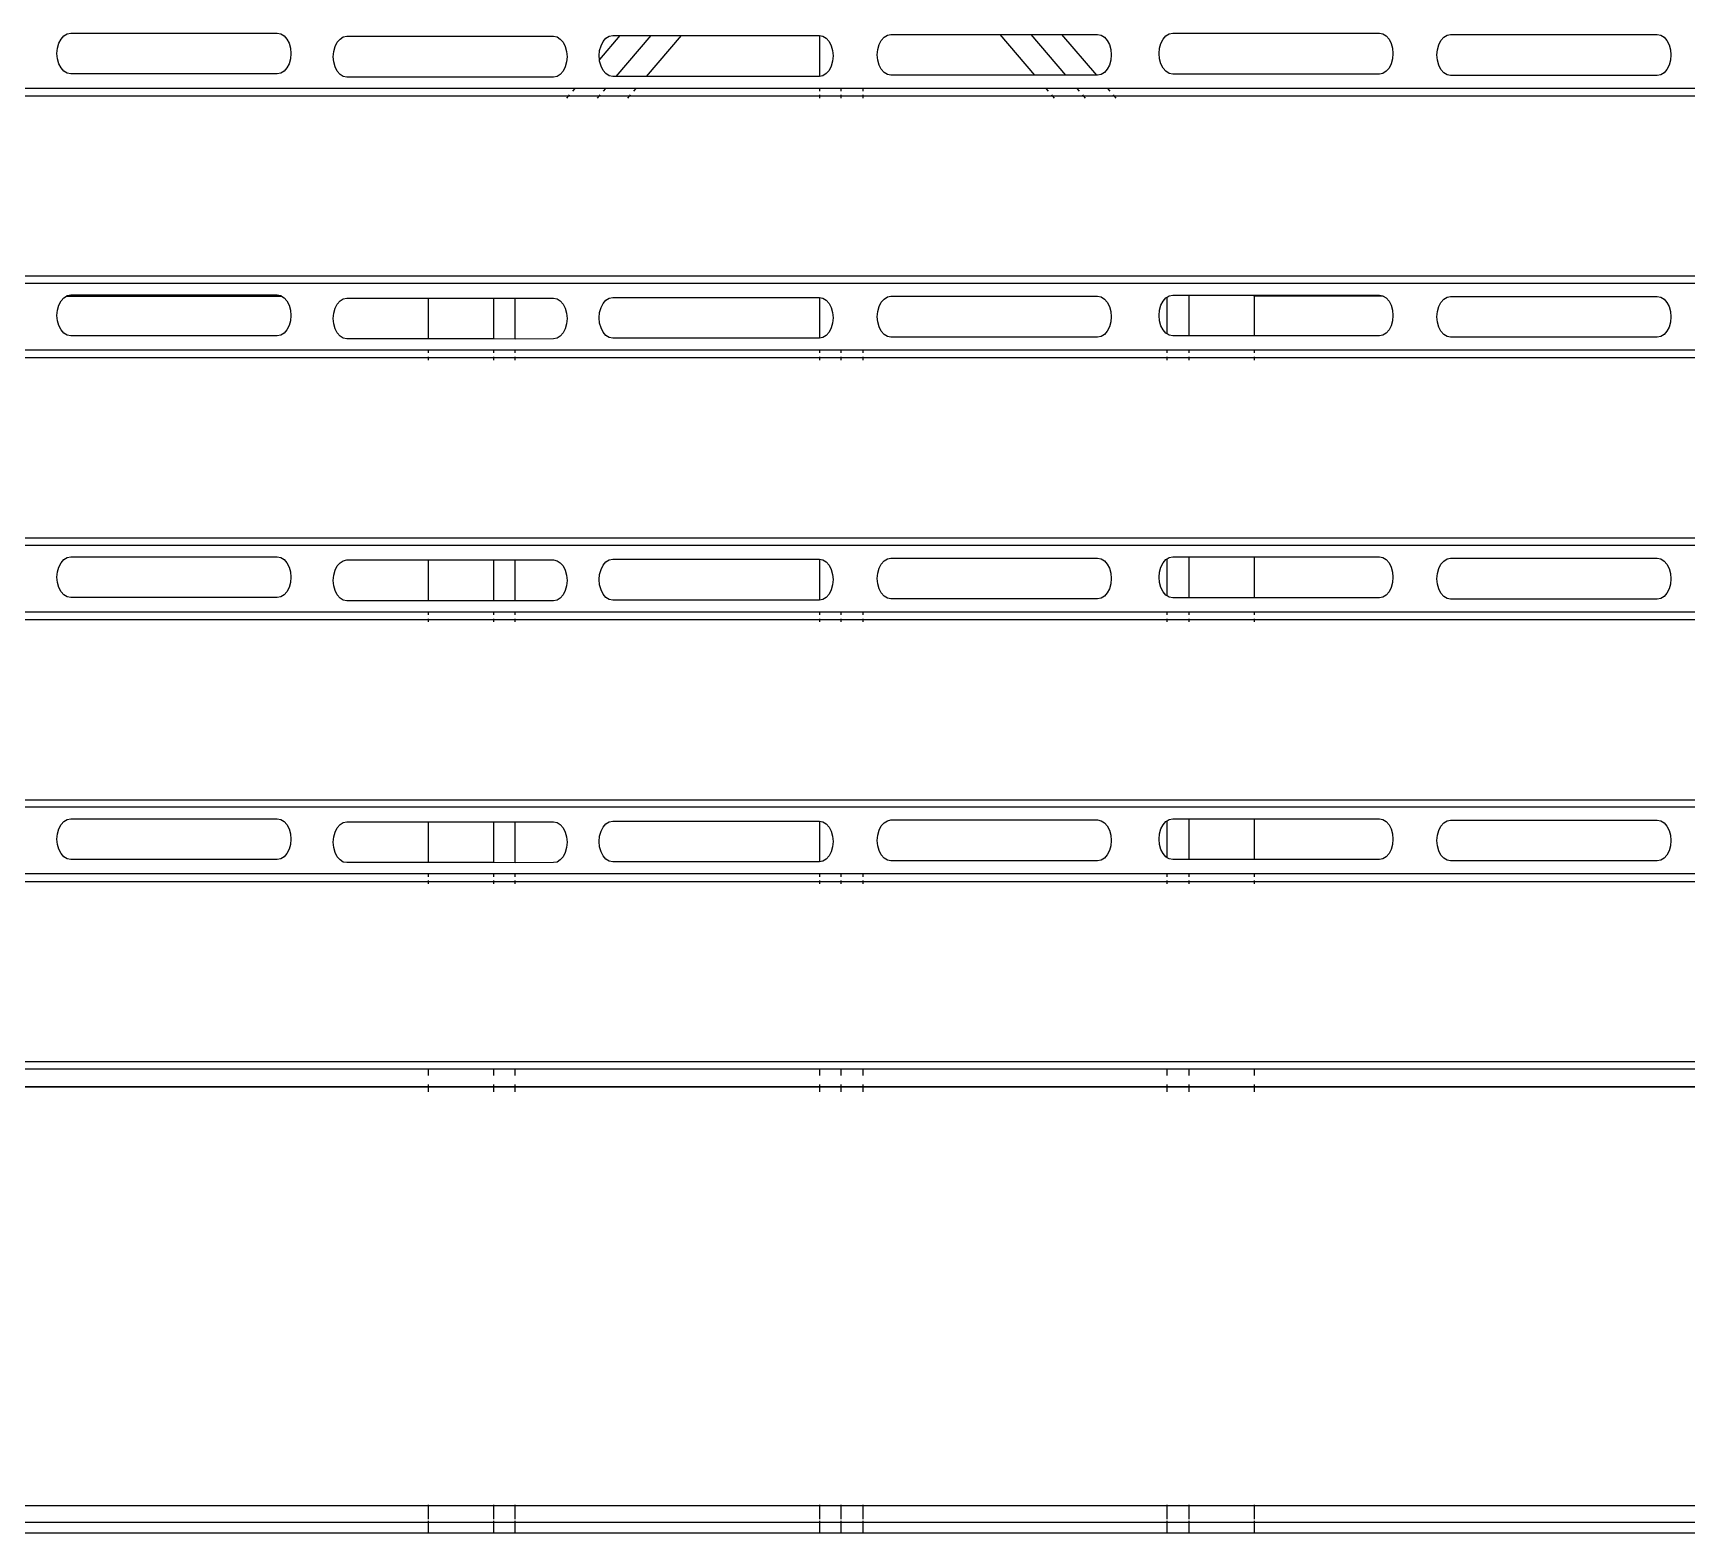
# Model space of a CAD drawing. Header units: inches. Extents: x 236662 to 497023, y -248575 to 81795.
# Drawn here: x 285578.6 to 285933.6, y -238457.7 to -238135.8 of the extents above; entities that cross this region are included whole.
import ezdxf

# ---------------------------------------------------------------- set-up
doc = ezdxf.new("R2010")
doc.units = ezdxf.units.IN
doc.header["$LTSCALE"] = 10
doc.header["$MEASUREMENT"] = 0
doc.layers.add('04. HP_CUA', color=153, linetype='Continuous')

msp = doc.modelspace()

# ---------------------------------------------------------------- linework, layer by layer
at = {"layer": '04. HP_CUA'}
for p, q in [((285583.76, -238140.21), (285583.86, -238139.08)), ((285583.86, -238139.08), (285584.15, -238138.02)), ((285584.15, -238138.02), (285584.62, -238137.11)), ((285584.62, -238137.11), (285585.23, -238136.42)), ((285585.23, -238136.42), (285585.94, -238135.98)), ((285585.94, -238135.98), (285586.7, -238135.83)), ((285586.7, -238135.83), (285631.03, -238135.83)), ((285631.03, -238135.83), (285631.79, -238135.98)), ((285631.79, -238135.98), (285632.5, -238136.42)), ((285632.5, -238136.42), (285633.11, -238137.11)), ((285633.11, -238137.11), (285633.57, -238138.02)), ((285633.57, -238138.02), (285633.87, -238139.08)), ((285633.87, -238139.08), (285633.97, -238140.21)), ((285643.14, -238139.76), (285643.43, -238138.7)), ((285643.43, -238138.7), (285643.9, -238137.79)), ((285643.9, -238137.79), (285644.5, -238137.1)), ((285644.5, -238137.1), (285645.21, -238136.66)), ((285645.21, -238136.66), (285645.97, -238136.51)), ((285645.97, -238136.51), (285690.31, -238136.51)), ((285690.31, -238136.51), (285691.07, -238136.66)), ((285691.07, -238136.66), (285691.78, -238137.1)), ((285691.78, -238137.1), (285692.38, -238137.79)), ((285692.38, -238137.79), (285692.85, -238138.7)), ((285692.85, -238138.7), (285693.14, -238139.76)), ((285704.57, -238136.35), (285700.18, -238141.49)), ((285700.22, -238139.6), (285700.51, -238138.54)), ((285700.51, -238138.54), (285700.97, -238137.63)), ((285700.97, -238137.63), (285701.58, -238136.94)), ((285701.58, -238136.94), (285702.29, -238136.5)), ((285702.29, -238136.5), (285703.05, -238136.35)), ((285703.05, -238136.35), (285704.57, -238136.35)), ((285711.17, -238136.35), (285703.68, -238145.12)), ((285704.57, -238136.35), (285711.17, -238136.35)), ((285710.28, -238145.12), (285717.77, -238136.35)), ((285711.17, -238136.35), (285717.77, -238136.35)), ((285717.77, -238136.35), (285747.39, -238136.35)), ((285747.39, -238136.35), (285747.39, -238145.12)), ((285747.39, -238136.35), (285748.15, -238136.5)), ((285748.15, -238136.5), (285748.85, -238136.94)), ((285748.85, -238136.94), (285749.46, -238137.63)), ((285749.46, -238137.63), (285749.93, -238138.54)), ((285749.93, -238138.54), (285750.22, -238139.6)), ((285759.9, -238139.36), (285760.2, -238138.3)), ((285760.2, -238138.3), (285760.66, -238137.39)), ((285760.66, -238137.39), (285761.27, -238136.7)), ((285761.27, -238136.7), (285761.98, -238136.26)), ((285761.98, -238136.26), (285762.74, -238136.11)), ((285762.74, -238136.11), (285786.15, -238136.11)), ((285793.63, -238144.87), (285786.15, -238136.11)), ((285786.15, -238136.11), (285792.74, -238136.11)), ((285792.74, -238136.11), (285800.23, -238144.87)), ((285792.74, -238136.11), (285799.34, -238136.11)), ((285799.34, -238136.11), (285806.82, -238144.88)), ((285799.34, -238136.11), (285807.08, -238136.11)), ((285807.08, -238136.11), (285807.84, -238136.26)), ((285807.84, -238136.26), (285808.54, -238136.7)), ((285808.54, -238136.7), (285809.15, -238137.39)), ((285809.15, -238137.39), (285809.62, -238138.3)), ((285809.62, -238138.3), (285809.91, -238139.36)), ((285820.28, -238140.23), (285820.38, -238139.1)), ((285820.38, -238139.1), (285820.67, -238138.04)), ((285820.67, -238138.04), (285821.14, -238137.13)), ((285821.14, -238137.13), (285821.75, -238136.44)), ((285821.75, -238136.44), (285822.45, -238136)), ((285822.45, -238136), (285823.21, -238135.85)), ((285823.21, -238135.85), (285867.55, -238135.85)), ((285867.55, -238135.85), (285868.31, -238136)), ((285868.31, -238136), (285869.02, -238136.44)), ((285869.02, -238136.44), (285869.63, -238137.13)), ((285869.63, -238137.13), (285870.09, -238138.04)), ((285870.09, -238138.04), (285870.38, -238139.1)), ((285870.38, -238139.1), (285870.48, -238140.23)), ((285880.02, -238139.4), (285880.31, -238138.34)), ((285880.31, -238138.34), (285880.78, -238137.43)), ((285880.78, -238137.43), (285881.39, -238136.74)), ((285881.39, -238136.74), (285882.09, -238136.3)), ((285882.09, -238136.3), (285882.85, -238136.15)), ((285882.85, -238136.15), (285927.19, -238136.15)), ((285927.19, -238136.15), (285927.95, -238136.3)), ((285927.95, -238136.3), (285928.66, -238136.74)), ((285928.66, -238136.74), (285929.26, -238137.43)), ((285929.26, -238137.43), (285929.73, -238138.34)), ((285929.73, -238138.34), (285930.02, -238139.4)), ((285583.86, -238141.35), (285583.76, -238140.21)), ((285584.15, -238142.4), (285583.86, -238141.35)), ((285584.62, -238143.31), (285584.15, -238142.4)), ((285633.57, -238142.4), (285633.11, -238143.31)), ((285633.87, -238141.35), (285633.57, -238142.4)), ((285633.97, -238140.21), (285633.87, -238141.35)), ((285643.04, -238140.89), (285643.14, -238139.76)), ((285643.14, -238142.03), (285643.04, -238140.89)), ((285643.43, -238143.08), (285643.14, -238142.03)), ((285693.14, -238142.03), (285692.85, -238143.08)), ((285693.14, -238139.76), (285693.24, -238140.89)), ((285693.24, -238140.89), (285693.14, -238142.03)), ((285700.12, -238140.73), (285700.22, -238139.6)), ((285700.18, -238141.49), (285700.12, -238140.73)), ((285700.22, -238141.87), (285700.18, -238141.49)), ((285700.51, -238142.92), (285700.22, -238141.87)), ((285750.22, -238141.87), (285749.93, -238142.92)), ((285750.22, -238139.6), (285750.32, -238140.73)), ((285750.32, -238140.73), (285750.22, -238141.87)), ((285759.8, -238140.49), (285759.9, -238139.36)), ((285759.9, -238141.63), (285759.8, -238140.49)), ((285760.2, -238142.68), (285759.9, -238141.63)), ((285809.91, -238141.63), (285809.62, -238142.68)), ((285809.91, -238139.36), (285810.01, -238140.49)), ((285810.01, -238140.49), (285809.91, -238141.63)), ((285820.38, -238141.37), (285820.28, -238140.23)), ((285820.67, -238142.43), (285820.38, -238141.37)), ((285821.14, -238143.33), (285820.67, -238142.43)), ((285870.09, -238142.43), (285869.63, -238143.33)), ((285870.38, -238141.37), (285870.09, -238142.43)), ((285870.48, -238140.23), (285870.38, -238141.37)), ((285879.92, -238140.53), (285880.02, -238139.4)), ((285880.02, -238141.67), (285879.92, -238140.53)), ((285880.31, -238142.72), (285880.02, -238141.67)), ((285930.02, -238141.67), (285929.73, -238142.72)), ((285930.02, -238139.4), (285930.12, -238140.53)), ((285930.12, -238140.53), (285930.02, -238141.67)), ((285585.23, -238144.01), (285584.62, -238143.31)), ((285585.94, -238144.44), (285585.23, -238144.01)), ((285586.7, -238144.59), (285585.94, -238144.44)), ((285631.03, -238144.59), (285586.7, -238144.59)), ((285631.79, -238144.44), (285631.03, -238144.59)), ((285632.5, -238144.01), (285631.79, -238144.44)), ((285633.11, -238143.31), (285632.5, -238144.01)), ((285643.9, -238143.99), (285643.43, -238143.08)), ((285644.5, -238144.69), (285643.9, -238143.99)), ((285645.21, -238145.13), (285644.5, -238144.69)), ((285645.97, -238145.27), (285645.21, -238145.13)), ((285690.31, -238145.27), (285645.97, -238145.27)), ((285691.07, -238145.13), (285690.31, -238145.27)), ((285691.78, -238144.69), (285691.07, -238145.13)), ((285692.38, -238143.99), (285691.78, -238144.69)), ((285692.85, -238143.08), (285692.38, -238143.99)), ((285700.97, -238143.83), (285700.51, -238142.92)), ((285701.58, -238144.53), (285700.97, -238143.83)), ((285702.29, -238144.97), (285701.58, -238144.53)), ((285703.05, -238145.12), (285702.29, -238144.97)), ((285703.68, -238145.12), (285703.05, -238145.12)), ((285710.28, -238145.12), (285703.68, -238145.12)), ((285747.39, -238145.12), (285710.28, -238145.12)), ((285748.15, -238144.97), (285747.39, -238145.12)), ((285748.85, -238144.53), (285748.15, -238144.97)), ((285749.46, -238143.83), (285748.85, -238144.53)), ((285749.93, -238142.92), (285749.46, -238143.83)), ((285760.66, -238143.59), (285760.2, -238142.68)), ((285761.27, -238144.29), (285760.66, -238143.59)), ((285761.98, -238144.73), (285761.27, -238144.29)), ((285762.74, -238144.87), (285761.98, -238144.73)), ((285793.63, -238144.87), (285762.74, -238144.87)), ((285800.23, -238144.87), (285793.63, -238144.87)), ((285806.82, -238144.88), (285800.23, -238144.87)), ((285807.08, -238144.87), (285806.82, -238144.88)), ((285807.84, -238144.73), (285807.08, -238144.87)), ((285808.54, -238144.29), (285807.84, -238144.73)), ((285809.15, -238143.59), (285808.54, -238144.29)), ((285809.62, -238142.68), (285809.15, -238143.59)), ((285821.75, -238144.03), (285821.14, -238143.33)), ((285822.45, -238144.47), (285821.75, -238144.03)), ((285823.21, -238144.62), (285822.45, -238144.47)), ((285867.55, -238144.62), (285823.21, -238144.62)), ((285868.31, -238144.47), (285867.55, -238144.62)), ((285869.02, -238144.03), (285868.31, -238144.47)), ((285869.63, -238143.33), (285869.02, -238144.03)), ((285880.78, -238143.63), (285880.31, -238142.72)), ((285881.39, -238144.33), (285880.78, -238143.63)), ((285882.09, -238144.77), (285881.39, -238144.33)), ((285882.85, -238144.92), (285882.09, -238144.77)), ((285927.19, -238144.92), (285882.85, -238144.92)), ((285927.95, -238144.77), (285927.19, -238144.92)), ((285928.66, -238144.33), (285927.95, -238144.77)), ((285929.26, -238143.63), (285928.66, -238144.33)), ((285929.73, -238142.72), (285929.26, -238143.63)), ((285694.89, -238147.69), (285212.21, -238147.69)), ((285693.47, -238149.35), (285213.63, -238149.35)), ((285693.47, -238149.35), (285693.1, -238149.79)), ((285693.68, -238149.11), (285693.47, -238149.35)), ((285700.07, -238149.35), (285693.47, -238149.35)), ((285694.89, -238147.69), (285694.39, -238148.28)), ((285701.48, -238147.69), (285694.89, -238147.69)), ((285700.07, -238149.35), (285699.69, -238149.79)), ((285700.28, -238149.11), (285700.07, -238149.35)), ((285706.66, -238149.35), (285700.07, -238149.35)), ((285701.48, -238147.69), (285700.98, -238148.28)), ((285708.08, -238147.69), (285701.48, -238147.69)), ((285706.29, -238149.79), (285706.66, -238149.35)), ((285706.66, -238149.35), (285706.87, -238149.11)), ((285747.39, -238149.35), (285706.66, -238149.35)), ((285707.58, -238148.28), (285708.08, -238147.69)), ((285747.39, -238147.69), (285708.08, -238147.69)), ((285747.39, -238147.69), (285747.39, -238148.28)), ((285752.06, -238147.69), (285747.39, -238147.69)), ((285747.39, -238149.11), (285747.39, -238149.35)), ((285747.39, -238149.35), (285747.39, -238149.79)), ((285752.06, -238149.35), (285747.39, -238149.35)), ((285752.06, -238148.28), (285752.06, -238147.69)), ((285756.72, -238147.69), (285752.06, -238147.69)), ((285752.06, -238149.35), (285752.06, -238149.11)), ((285752.06, -238149.79), (285752.06, -238149.35)), ((285756.72, -238149.35), (285752.06, -238149.35)), ((285756.72, -238147.69), (285756.72, -238148.28)), ((285796.04, -238147.69), (285756.72, -238147.69)), ((285756.72, -238149.11), (285756.72, -238149.35)), ((285756.72, -238149.35), (285756.72, -238149.79)), ((285797.45, -238149.35), (285756.72, -238149.35)), ((285796.54, -238148.28), (285796.04, -238147.69)), ((285802.63, -238147.69), (285796.04, -238147.69)), ((285797.45, -238149.35), (285797.25, -238149.11)), ((285797.83, -238149.79), (285797.45, -238149.35)), ((285804.05, -238149.35), (285797.45, -238149.35)), ((285802.63, -238147.69), (285803.13, -238148.28)), ((285809.23, -238147.69), (285802.63, -238147.69)), ((285803.84, -238149.11), (285804.05, -238149.35)), ((285804.05, -238149.35), (285804.42, -238149.79)), ((285810.65, -238149.35), (285804.05, -238149.35)), ((285809.23, -238147.69), (285809.73, -238148.28)), ((286291.9, -238147.69), (285809.23, -238147.69)), ((285810.44, -238149.11), (285810.65, -238149.35)), ((285810.65, -238149.35), (285811.02, -238149.79)), ((286290.49, -238149.35), (285810.65, -238149.35)), ((285663.44, -238188.02), (285243.66, -238188.02)), ((285663.44, -238188.02), (285663.44, -238187.93)), ((285677.43, -238188.02), (285663.44, -238188.02)), ((285677.43, -238187.93), (285677.43, -238188.02)), ((285682.1, -238188.02), (285677.43, -238188.02)), ((285682.1, -238188.02), (285682.1, -238187.93)), ((285747.39, -238188.02), (285682.1, -238188.02)), ((285747.39, -238187.93), (285747.39, -238188.02)), ((285752.06, -238188.02), (285747.39, -238188.02)), ((285752.06, -238188.02), (285752.06, -238187.93)), ((285756.72, -238188.02), (285752.06, -238188.02)), ((285756.72, -238187.93), (285756.72, -238188.02)), ((285822.02, -238188.02), (285756.72, -238188.02)), ((285822.02, -238188.02), (285822.02, -238187.93)), ((285826.69, -238188.02), (285822.02, -238188.02)), ((285826.69, -238187.93), (285826.69, -238188.02)), ((285840.68, -238188.02), (285826.69, -238188.02)), ((285840.68, -238188.02), (285840.68, -238187.93)), ((286260.45, -238188.02), (285840.68, -238188.02)), ((286988.17, -238189.57), (284510.5, -238189.57)), ((285585.23, -238192.61), (285585.81, -238192.25)), ((285585.81, -238192.25), (285585.94, -238192.17)), ((285585.81, -238192.25), (285631.92, -238192.25)), ((285585.94, -238192.17), (285586.7, -238192.02)), ((285586.7, -238192.02), (285631.03, -238192.02)), ((285631.03, -238192.02), (285631.79, -238192.17)), ((285631.79, -238192.17), (285631.92, -238192.25)), ((285631.92, -238192.25), (285632.5, -238192.61)), ((285761.98, -238192.45), (285762.74, -238192.3)), ((285762.74, -238192.3), (285807.08, -238192.3)), ((285807.08, -238192.3), (285807.84, -238192.45)), ((285822.02, -238192.46), (285822.45, -238192.19)), ((285822.45, -238192.19), (285823.21, -238192.04)), ((285823.21, -238192.04), (285826.69, -238192.04)), ((285826.69, -238192.04), (285826.69, -238200.81)), ((285826.69, -238192.04), (285840.68, -238192.04)), ((285840.68, -238192.25), (285840.68, -238192.04)), ((285840.68, -238192.04), (285867.55, -238192.04)), ((285868.4, -238192.25), (285840.68, -238192.25)), ((285840.68, -238192.25), (285840.68, -238200.81)), ((285867.55, -238192.04), (285868.31, -238192.19)), ((285868.31, -238192.19), (285868.4, -238192.25)), ((285868.4, -238192.25), (285869.02, -238192.63)), ((285882.09, -238192.49), (285882.85, -238192.34)), ((285882.85, -238192.34), (285927.19, -238192.34)), ((285927.19, -238192.34), (285927.95, -238192.49)), ((285583.76, -238196.4), (285583.86, -238195.27)), ((285583.86, -238195.27), (285584.15, -238194.21)), ((285584.15, -238194.21), (285584.62, -238193.3)), ((285584.62, -238193.3), (285585.23, -238192.61)), ((285632.5, -238192.61), (285633.11, -238193.3)), ((285633.11, -238193.3), (285633.57, -238194.21)), ((285633.57, -238194.21), (285633.87, -238195.27)), ((285633.87, -238195.27), (285633.97, -238196.4)), ((285643.14, -238195.95), (285643.43, -238194.89)), ((285643.43, -238194.89), (285643.9, -238193.98)), ((285643.9, -238193.98), (285644.5, -238193.29)), ((285644.5, -238193.29), (285645.21, -238192.85)), ((285645.21, -238192.85), (285645.97, -238192.7)), ((285645.97, -238192.7), (285663.44, -238192.7)), ((285663.44, -238192.7), (285663.44, -238201.46)), ((285663.44, -238192.7), (285677.43, -238192.7)), ((285677.43, -238192.7), (285677.43, -238201.46)), ((285677.43, -238192.7), (285682.1, -238192.7)), ((285682.1, -238192.7), (285690.31, -238192.7)), ((285682.1, -238201.5), (285682.1, -238192.7)), ((285690.31, -238192.7), (285691.07, -238192.85)), ((285691.07, -238192.85), (285691.78, -238193.29)), ((285691.78, -238193.29), (285692.38, -238193.98)), ((285692.38, -238193.98), (285692.85, -238194.89)), ((285692.85, -238194.89), (285693.14, -238195.95)), ((285700.12, -238196.92), (285700.22, -238195.79)), ((285700.22, -238195.79), (285700.51, -238194.73)), ((285700.51, -238194.73), (285700.97, -238193.82)), ((285700.97, -238193.82), (285701.58, -238193.13)), ((285701.58, -238193.13), (285702.29, -238192.69)), ((285702.29, -238192.69), (285703.05, -238192.54)), ((285703.05, -238192.54), (285747.39, -238192.54)), ((285747.39, -238192.54), (285747.39, -238201.31)), ((285747.39, -238192.54), (285748.15, -238192.69)), ((285748.15, -238192.69), (285748.85, -238193.13)), ((285748.85, -238193.13), (285749.46, -238193.82)), ((285749.46, -238193.82), (285749.93, -238194.73)), ((285749.93, -238194.73), (285750.22, -238195.79)), ((285750.22, -238195.79), (285750.32, -238196.92)), ((285759.8, -238196.68), (285759.9, -238195.55)), ((285759.9, -238195.55), (285760.2, -238194.49)), ((285760.2, -238194.49), (285760.66, -238193.58)), ((285760.66, -238193.58), (285761.27, -238192.89)), ((285761.27, -238192.89), (285761.98, -238192.45)), ((285807.84, -238192.45), (285808.54, -238192.89)), ((285808.54, -238192.89), (285809.15, -238193.58)), ((285809.15, -238193.58), (285809.62, -238194.49)), ((285809.62, -238194.49), (285809.91, -238195.55)), ((285809.91, -238195.55), (285810.01, -238196.68)), ((285820.28, -238196.42), (285820.38, -238195.29)), ((285820.38, -238195.29), (285820.67, -238194.23)), ((285820.67, -238194.23), (285821.14, -238193.32)), ((285821.14, -238193.32), (285821.75, -238192.63)), ((285821.75, -238192.63), (285822.02, -238192.46)), ((285822.02, -238200.39), (285822.02, -238192.46)), ((285869.02, -238192.63), (285869.63, -238193.32)), ((285869.63, -238193.32), (285870.09, -238194.23)), ((285870.09, -238194.23), (285870.38, -238195.29)), ((285870.38, -238195.29), (285870.48, -238196.42)), ((285879.92, -238196.72), (285880.02, -238195.59)), ((285880.02, -238195.59), (285880.31, -238194.53)), ((285880.31, -238194.53), (285880.78, -238193.62)), ((285880.78, -238193.62), (285881.39, -238192.93)), ((285881.39, -238192.93), (285882.09, -238192.49)), ((285927.95, -238192.49), (285928.66, -238192.93)), ((285928.66, -238192.93), (285929.26, -238193.62)), ((285929.26, -238193.62), (285929.73, -238194.53)), ((285929.73, -238194.53), (285930.02, -238195.59)), ((285930.02, -238195.59), (285930.12, -238196.72)), ((285583.86, -238197.54), (285583.76, -238196.4)), ((285584.15, -238198.59), (285583.86, -238197.54)), ((285584.62, -238199.5), (285584.15, -238198.59)), ((285633.57, -238198.59), (285633.11, -238199.5)), ((285633.87, -238197.54), (285633.57, -238198.59)), ((285633.97, -238196.4), (285633.87, -238197.54)), ((285643.04, -238197.08), (285643.14, -238195.95)), ((285643.14, -238198.22), (285643.04, -238197.08)), ((285643.43, -238199.27), (285643.14, -238198.22)), ((285643.9, -238200.18), (285643.43, -238199.27)), ((285692.85, -238199.27), (285692.38, -238200.18)), ((285693.14, -238198.22), (285692.85, -238199.27)), ((285693.14, -238195.95), (285693.24, -238197.08)), ((285693.24, -238197.08), (285693.14, -238198.22)), ((285700.22, -238198.06), (285700.12, -238196.92)), ((285700.51, -238199.11), (285700.22, -238198.06)), ((285700.97, -238200.02), (285700.51, -238199.11)), ((285749.93, -238199.11), (285749.46, -238200.02)), ((285750.22, -238198.06), (285749.93, -238199.11)), ((285750.32, -238196.92), (285750.22, -238198.06)), ((285759.9, -238197.82), (285759.8, -238196.68)), ((285760.2, -238198.87), (285759.9, -238197.82)), ((285760.66, -238199.78), (285760.2, -238198.87)), ((285809.62, -238198.87), (285809.15, -238199.78)), ((285809.91, -238197.82), (285809.62, -238198.87)), ((285810.01, -238196.68), (285809.91, -238197.82)), ((285820.38, -238197.56), (285820.28, -238196.42)), ((285820.67, -238198.62), (285820.38, -238197.56)), ((285821.14, -238199.52), (285820.67, -238198.62)), ((285870.09, -238198.62), (285869.63, -238199.52)), ((285870.38, -238197.56), (285870.09, -238198.62)), ((285870.48, -238196.42), (285870.38, -238197.56)), ((285880.02, -238197.86), (285879.92, -238196.72)), ((285880.31, -238198.91), (285880.02, -238197.86)), ((285880.78, -238199.82), (285880.31, -238198.91)), ((285929.73, -238198.91), (285929.26, -238199.82)), ((285930.02, -238197.86), (285929.73, -238198.91)), ((285930.12, -238196.72), (285930.02, -238197.86)), ((285585.23, -238200.2), (285584.62, -238199.5)), ((285585.94, -238200.63), (285585.23, -238200.2)), ((285586.7, -238200.78), (285585.94, -238200.63)), ((285631.03, -238200.78), (285586.7, -238200.78)), ((285631.79, -238200.63), (285631.03, -238200.78)), ((285632.5, -238200.2), (285631.79, -238200.63)), ((285633.11, -238199.5), (285632.5, -238200.2)), ((285644.5, -238200.88), (285643.9, -238200.18)), ((285645.21, -238201.32), (285644.5, -238200.88)), ((285645.97, -238201.46), (285645.21, -238201.32)), ((285663.44, -238201.46), (285645.97, -238201.46)), ((285677.43, -238201.46), (285663.44, -238201.46)), ((285682.1, -238201.5), (285677.43, -238201.46)), ((285690.31, -238201.46), (285682.1, -238201.5)), ((285691.07, -238201.32), (285690.31, -238201.46)), ((285691.78, -238200.88), (285691.07, -238201.32)), ((285692.38, -238200.18), (285691.78, -238200.88)), ((285701.58, -238200.72), (285700.97, -238200.02)), ((285702.29, -238201.16), (285701.58, -238200.72)), ((285703.05, -238201.31), (285702.29, -238201.16)), ((285747.39, -238201.31), (285703.05, -238201.31)), ((285748.15, -238201.16), (285747.39, -238201.31)), ((285748.85, -238200.72), (285748.15, -238201.16)), ((285749.46, -238200.02), (285748.85, -238200.72)), ((285761.27, -238200.48), (285760.66, -238199.78)), ((285761.98, -238200.92), (285761.27, -238200.48)), ((285762.74, -238201.06), (285761.98, -238200.92)), ((285807.08, -238201.06), (285762.74, -238201.06)), ((285807.84, -238200.92), (285807.08, -238201.06)), ((285808.54, -238200.48), (285807.84, -238200.92)), ((285809.15, -238199.78), (285808.54, -238200.48)), ((285821.75, -238200.22), (285821.14, -238199.52)), ((285822.02, -238200.39), (285821.75, -238200.22)), ((285822.45, -238200.66), (285822.02, -238200.39)), ((285823.21, -238200.81), (285822.45, -238200.66)), ((285826.69, -238200.81), (285823.21, -238200.81)), ((285840.68, -238200.81), (285826.69, -238200.81)), ((285867.55, -238200.81), (285840.68, -238200.81)), ((285868.31, -238200.66), (285867.55, -238200.81)), ((285869.02, -238200.22), (285868.31, -238200.66)), ((285869.63, -238199.52), (285869.02, -238200.22)), ((285881.39, -238200.52), (285880.78, -238199.82)), ((285882.09, -238200.96), (285881.39, -238200.52)), ((285882.85, -238201.11), (285882.09, -238200.96)), ((285927.19, -238201.11), (285882.85, -238201.11)), ((285927.95, -238200.96), (285927.19, -238201.11)), ((285928.66, -238200.52), (285927.95, -238200.96)), ((285929.26, -238199.82), (285928.66, -238200.52)), ((285663.44, -238203.88), (285243.66, -238203.88)), ((285663.44, -238205.54), (285243.66, -238205.54)), ((285663.44, -238203.88), (285663.44, -238204.47)), ((285677.43, -238203.88), (285663.44, -238203.88)), ((285663.44, -238205.3), (285663.44, -238205.54)), ((285663.44, -238205.54), (285663.44, -238205.98)), ((285677.43, -238205.54), (285663.44, -238205.54)), ((285677.43, -238203.88), (285677.43, -238204.47)), ((285682.1, -238203.88), (285677.43, -238203.88)), ((285677.43, -238205.3), (285677.43, -238205.54)), ((285677.43, -238205.54), (285677.43, -238205.98)), ((285682.1, -238205.54), (285677.43, -238205.54)), ((285682.1, -238204.47), (285682.1, -238203.88)), ((285747.39, -238203.88), (285682.1, -238203.88)), ((285682.1, -238205.54), (285682.1, -238205.3)), ((285682.1, -238205.98), (285682.1, -238205.54)), ((285747.39, -238205.54), (285682.1, -238205.54)), ((285747.39, -238203.88), (285747.39, -238204.47)), ((285752.06, -238203.88), (285747.39, -238203.88)), ((285747.39, -238205.3), (285747.39, -238205.54)), ((285747.39, -238205.54), (285747.39, -238205.98)), ((285752.06, -238205.54), (285747.39, -238205.54)), ((285752.06, -238204.47), (285752.06, -238203.88)), ((285756.72, -238203.88), (285752.06, -238203.88)), ((285752.06, -238205.54), (285752.06, -238205.3)), ((285752.06, -238205.98), (285752.06, -238205.54)), ((285756.72, -238205.54), (285752.06, -238205.54)), ((285756.72, -238203.88), (285756.72, -238204.47)), ((285822.02, -238203.88), (285756.72, -238203.88)), ((285756.72, -238205.3), (285756.72, -238205.54)), ((285756.72, -238205.54), (285756.72, -238205.98)), ((285822.02, -238205.54), (285756.72, -238205.54)), ((285822.02, -238204.47), (285822.02, -238203.88)), ((285826.69, -238203.88), (285822.02, -238203.88)), ((285822.02, -238205.54), (285822.02, -238205.3)), ((285822.02, -238205.98), (285822.02, -238205.54)), ((285826.69, -238205.54), (285822.02, -238205.54)), ((285826.69, -238203.88), (285826.69, -238204.47)), ((285840.68, -238203.88), (285826.69, -238203.88)), ((285826.69, -238205.3), (285826.69, -238205.54)), ((285826.69, -238205.54), (285826.69, -238205.98)), ((285840.68, -238205.54), (285826.69, -238205.54)), ((285840.68, -238203.88), (285840.68, -238204.47)), ((286260.45, -238203.88), (285840.68, -238203.88)), ((285840.68, -238205.3), (285840.68, -238205.54)), ((285840.68, -238205.54), (285840.68, -238205.98)), ((286260.45, -238205.54), (285840.68, -238205.54)), ((285663.44, -238244.21), (285243.66, -238244.21)), ((285663.44, -238244.12), (285663.44, -238244.21)), ((285677.43, -238244.21), (285663.44, -238244.21)), ((285677.43, -238244.12), (285677.43, -238244.21)), ((285682.1, -238244.21), (285677.43, -238244.21)), ((285682.1, -238244.21), (285682.1, -238244.12)), ((285747.39, -238244.21), (285682.1, -238244.21)), ((285747.39, -238244.12), (285747.39, -238244.21)), ((285752.06, -238244.21), (285747.39, -238244.21)), ((285752.06, -238244.21), (285752.06, -238244.12)), ((285756.72, -238244.21), (285752.06, -238244.21)), ((285756.72, -238244.12), (285756.72, -238244.21)), ((285822.02, -238244.21), (285756.72, -238244.21)), ((285822.02, -238244.21), (285822.02, -238244.12)), ((285826.69, -238244.21), (285822.02, -238244.21)), ((285826.69, -238244.12), (285826.69, -238244.21)), ((285840.68, -238244.21), (285826.69, -238244.21)), ((285840.68, -238244.12), (285840.68, -238244.21)), ((286260.45, -238244.21), (285840.68, -238244.21)), ((286988.17, -238245.76), (284510.5, -238245.76)), ((285584.62, -238249.49), (285585.23, -238248.8)), ((285585.23, -238248.8), (285585.94, -238248.36)), ((285585.94, -238248.36), (285586.7, -238248.21)), ((285586.7, -238248.21), (285631.03, -238248.21)), ((285631.03, -238248.21), (285631.79, -238248.36)), ((285631.79, -238248.36), (285632.5, -238248.8)), ((285632.5, -238248.8), (285633.11, -238249.49)), ((285644.5, -238249.48), (285645.21, -238249.04)), ((285645.21, -238249.04), (285645.97, -238248.89)), ((285645.97, -238248.89), (285663.44, -238248.89)), ((285663.44, -238248.89), (285663.44, -238257.65)), ((285663.44, -238248.89), (285677.43, -238248.89)), ((285677.43, -238248.89), (285677.43, -238257.65)), ((285677.43, -238248.89), (285682.1, -238248.89)), ((285682.1, -238257.65), (285682.1, -238248.89)), ((285682.1, -238248.89), (285690.31, -238248.89)), ((285690.31, -238248.89), (285691.07, -238249.04)), ((285691.07, -238249.04), (285691.78, -238249.48)), ((285701.58, -238249.32), (285702.29, -238248.88)), ((285702.29, -238248.88), (285703.05, -238248.73)), ((285703.05, -238248.73), (285747.39, -238248.73)), ((285747.39, -238248.73), (285747.39, -238257.5)), ((285747.39, -238248.73), (285748.15, -238248.88)), ((285748.15, -238248.88), (285748.85, -238249.32)), ((285760.66, -238249.77), (285761.27, -238249.08)), ((285761.27, -238249.08), (285761.98, -238248.64)), ((285761.98, -238248.64), (285762.74, -238248.49)), ((285762.74, -238248.49), (285807.08, -238248.49)), ((285807.08, -238248.49), (285807.84, -238248.64)), ((285807.84, -238248.64), (285808.54, -238249.08)), ((285808.54, -238249.08), (285809.15, -238249.77)), ((285821.14, -238249.51), (285821.75, -238248.82)), ((285821.75, -238248.82), (285822.02, -238248.65)), ((285822.02, -238248.65), (285822.45, -238248.38)), ((285822.02, -238256.58), (285822.02, -238248.65)), ((285822.45, -238248.38), (285823.21, -238248.23)), ((285823.21, -238248.23), (285826.69, -238248.23)), ((285826.69, -238248.23), (285826.69, -238257)), ((285826.69, -238248.23), (285840.68, -238248.23)), ((285840.68, -238248.23), (285840.68, -238257)), ((285840.68, -238248.23), (285867.55, -238248.23)), ((285867.55, -238248.23), (285868.31, -238248.38)), ((285868.31, -238248.38), (285869.02, -238248.82)), ((285869.02, -238248.82), (285869.63, -238249.51)), ((285880.78, -238249.81), (285881.39, -238249.12)), ((285881.39, -238249.12), (285882.09, -238248.68)), ((285882.09, -238248.68), (285882.85, -238248.53)), ((285882.85, -238248.53), (285927.19, -238248.53)), ((285927.19, -238248.53), (285927.95, -238248.68)), ((285927.95, -238248.68), (285928.66, -238249.12)), ((285928.66, -238249.12), (285929.26, -238249.81)), ((285583.76, -238252.59), (285583.86, -238251.46)), ((285583.86, -238253.73), (285583.76, -238252.59)), ((285583.86, -238251.46), (285584.15, -238250.4)), ((285584.15, -238250.4), (285584.62, -238249.49)), ((285633.11, -238249.49), (285633.57, -238250.4)), ((285633.57, -238250.4), (285633.87, -238251.46)), ((285633.87, -238251.46), (285633.97, -238252.59)), ((285633.97, -238252.59), (285633.87, -238253.73)), ((285643.04, -238253.27), (285643.14, -238252.14)), ((285643.14, -238252.14), (285643.43, -238251.08)), ((285643.43, -238251.08), (285643.9, -238250.17)), ((285643.9, -238250.17), (285644.5, -238249.48)), ((285691.78, -238249.48), (285692.38, -238250.17)), ((285692.38, -238250.17), (285692.85, -238251.08)), ((285692.85, -238251.08), (285693.14, -238252.14)), ((285693.14, -238252.14), (285693.24, -238253.27)), ((285700.12, -238253.11), (285700.22, -238251.98)), ((285700.22, -238251.98), (285700.51, -238250.92)), ((285700.51, -238250.92), (285700.97, -238250.01)), ((285700.97, -238250.01), (285701.58, -238249.32)), ((285748.85, -238249.32), (285749.46, -238250.01)), ((285749.46, -238250.01), (285749.93, -238250.92)), ((285749.93, -238250.92), (285750.22, -238251.98)), ((285750.22, -238251.98), (285750.32, -238253.11)), ((285759.8, -238252.87), (285759.9, -238251.74)), ((285759.9, -238251.74), (285760.2, -238250.68)), ((285760.2, -238250.68), (285760.66, -238249.77)), ((285809.15, -238249.77), (285809.62, -238250.68)), ((285809.62, -238250.68), (285809.91, -238251.74)), ((285809.91, -238251.74), (285810.01, -238252.87)), ((285820.28, -238252.61), (285820.38, -238251.48)), ((285820.38, -238253.75), (285820.28, -238252.61)), ((285820.38, -238251.48), (285820.67, -238250.42)), ((285820.67, -238250.42), (285821.14, -238249.51)), ((285869.63, -238249.51), (285870.09, -238250.42)), ((285870.09, -238250.42), (285870.38, -238251.48)), ((285870.38, -238251.48), (285870.48, -238252.61)), ((285870.48, -238252.61), (285870.38, -238253.75)), ((285879.92, -238252.91), (285880.02, -238251.78)), ((285880.02, -238251.78), (285880.31, -238250.72)), ((285880.31, -238250.72), (285880.78, -238249.81)), ((285929.26, -238249.81), (285929.73, -238250.72)), ((285929.73, -238250.72), (285930.02, -238251.78)), ((285930.02, -238251.78), (285930.12, -238252.91)), ((285584.15, -238254.78), (285583.86, -238253.73)), ((285584.62, -238255.69), (285584.15, -238254.78)), ((285585.23, -238256.39), (285584.62, -238255.69)), ((285633.11, -238255.69), (285632.5, -238256.39)), ((285633.57, -238254.78), (285633.11, -238255.69)), ((285633.87, -238253.73), (285633.57, -238254.78)), ((285643.14, -238254.41), (285643.04, -238253.27)), ((285643.43, -238255.46), (285643.14, -238254.41)), ((285643.9, -238256.37), (285643.43, -238255.46)), ((285692.85, -238255.46), (285692.38, -238256.37)), ((285693.14, -238254.41), (285692.85, -238255.46)), ((285693.24, -238253.27), (285693.14, -238254.41)), ((285700.22, -238254.25), (285700.12, -238253.11)), ((285700.51, -238255.3), (285700.22, -238254.25)), ((285700.97, -238256.21), (285700.51, -238255.3)), ((285701.58, -238256.91), (285700.97, -238256.21)), ((285749.46, -238256.21), (285748.85, -238256.91)), ((285749.93, -238255.3), (285749.46, -238256.21)), ((285750.22, -238254.25), (285749.93, -238255.3)), ((285750.32, -238253.11), (285750.22, -238254.25)), ((285759.9, -238254.01), (285759.8, -238252.87)), ((285760.2, -238255.06), (285759.9, -238254.01)), ((285760.66, -238255.97), (285760.2, -238255.06)), ((285761.27, -238256.67), (285760.66, -238255.97)), ((285809.15, -238255.97), (285808.54, -238256.67)), ((285809.62, -238255.06), (285809.15, -238255.97)), ((285809.91, -238254.01), (285809.62, -238255.06)), ((285810.01, -238252.87), (285809.91, -238254.01)), ((285820.67, -238254.81), (285820.38, -238253.75)), ((285821.14, -238255.71), (285820.67, -238254.81)), ((285821.75, -238256.41), (285821.14, -238255.71)), ((285869.63, -238255.71), (285869.02, -238256.41)), ((285870.09, -238254.81), (285869.63, -238255.71)), ((285870.38, -238253.75), (285870.09, -238254.81)), ((285880.02, -238254.05), (285879.92, -238252.91)), ((285880.31, -238255.1), (285880.02, -238254.05)), ((285880.78, -238256.01), (285880.31, -238255.1)), ((285881.39, -238256.71), (285880.78, -238256.01)), ((285929.26, -238256.01), (285928.66, -238256.71)), ((285929.73, -238255.1), (285929.26, -238256.01)), ((285930.02, -238254.05), (285929.73, -238255.1)), ((285930.12, -238252.91), (285930.02, -238254.05)), ((285585.94, -238256.82), (285585.23, -238256.39)), ((285586.7, -238256.97), (285585.94, -238256.82)), ((285631.03, -238256.97), (285586.7, -238256.97)), ((285631.79, -238256.82), (285631.03, -238256.97)), ((285632.5, -238256.39), (285631.79, -238256.82)), ((285644.5, -238257.07), (285643.9, -238256.37)), ((285645.21, -238257.51), (285644.5, -238257.07)), ((285645.97, -238257.65), (285645.21, -238257.51)), ((285663.44, -238257.65), (285645.97, -238257.65)), ((285677.43, -238257.65), (285663.44, -238257.65)), ((285682.1, -238257.65), (285677.43, -238257.65)), ((285690.31, -238257.65), (285682.1, -238257.65)), ((285691.07, -238257.51), (285690.31, -238257.65)), ((285691.78, -238257.07), (285691.07, -238257.51)), ((285692.38, -238256.37), (285691.78, -238257.07)), ((285702.29, -238257.35), (285701.58, -238256.91)), ((285703.05, -238257.5), (285702.29, -238257.35)), ((285747.39, -238257.5), (285703.05, -238257.5)), ((285748.15, -238257.35), (285747.39, -238257.5)), ((285748.85, -238256.91), (285748.15, -238257.35)), ((285761.98, -238257.11), (285761.27, -238256.67)), ((285762.74, -238257.25), (285761.98, -238257.11)), ((285807.08, -238257.25), (285762.74, -238257.25)), ((285807.84, -238257.11), (285807.08, -238257.25)), ((285808.54, -238256.67), (285807.84, -238257.11)), ((285822.02, -238256.58), (285821.75, -238256.41)), ((285822.45, -238256.85), (285822.02, -238256.58)), ((285823.21, -238257), (285822.45, -238256.85)), ((285826.69, -238257), (285823.21, -238257)), ((285840.68, -238257), (285826.69, -238257)), ((285867.55, -238257), (285840.68, -238257)), ((285868.31, -238256.85), (285867.55, -238257)), ((285869.02, -238256.41), (285868.31, -238256.85)), ((285882.09, -238257.15), (285881.39, -238256.71)), ((285882.85, -238257.29), (285882.09, -238257.15)), ((285927.19, -238257.29), (285882.85, -238257.29)), ((285927.95, -238257.15), (285927.19, -238257.29)), ((285928.66, -238256.71), (285927.95, -238257.15)), ((285663.44, -238260.07), (285243.66, -238260.07)), ((285663.44, -238261.73), (285243.66, -238261.73)), ((285663.44, -238260.07), (285663.44, -238260.66)), ((285677.43, -238260.07), (285663.44, -238260.07)), ((285663.44, -238261.49), (285663.44, -238261.73)), ((285663.44, -238261.73), (285663.44, -238262.17)), ((285677.43, -238261.73), (285663.44, -238261.73)), ((285677.43, -238260.07), (285677.43, -238260.66)), ((285682.1, -238260.07), (285677.43, -238260.07)), ((285677.43, -238261.49), (285677.43, -238261.73)), ((285677.43, -238261.73), (285677.43, -238262.17)), ((285682.1, -238261.73), (285677.43, -238261.73)), ((285682.1, -238260.66), (285682.1, -238260.07)), ((285747.39, -238260.07), (285682.1, -238260.07)), ((285682.1, -238261.73), (285682.1, -238261.49)), ((285682.1, -238262.17), (285682.1, -238261.73)), ((285747.39, -238261.73), (285682.1, -238261.73)), ((285747.39, -238260.07), (285747.39, -238260.66)), ((285752.06, -238260.07), (285747.39, -238260.07)), ((285747.39, -238261.49), (285747.39, -238261.73)), ((285747.39, -238261.73), (285747.39, -238262.17)), ((285752.06, -238261.73), (285747.39, -238261.73)), ((285752.06, -238260.66), (285752.06, -238260.07)), ((285756.72, -238260.07), (285752.06, -238260.07)), ((285752.06, -238261.73), (285752.06, -238261.49)), ((285752.06, -238262.17), (285752.06, -238261.73)), ((285756.72, -238261.73), (285752.06, -238261.73)), ((285756.72, -238260.07), (285756.72, -238260.66)), ((285822.02, -238260.07), (285756.72, -238260.07)), ((285756.72, -238261.49), (285756.72, -238261.73)), ((285756.72, -238261.73), (285756.72, -238262.17)), ((285822.02, -238261.73), (285756.72, -238261.73)), ((285822.02, -238260.66), (285822.02, -238260.07)), ((285826.69, -238260.07), (285822.02, -238260.07)), ((285822.02, -238261.73), (285822.02, -238261.49)), ((285822.02, -238262.17), (285822.02, -238261.73)), ((285826.69, -238261.73), (285822.02, -238261.73)), ((285826.69, -238260.07), (285826.69, -238260.66)), ((285840.68, -238260.07), (285826.69, -238260.07)), ((285826.69, -238261.49), (285826.69, -238261.73)), ((285826.69, -238261.73), (285826.69, -238262.17)), ((285840.68, -238261.73), (285826.69, -238261.73)), ((285840.68, -238260.07), (285840.68, -238260.66)), ((286260.45, -238260.07), (285840.68, -238260.07)), ((285840.68, -238261.49), (285840.68, -238261.73)), ((285840.68, -238261.73), (285840.68, -238262.17)), ((286260.45, -238261.73), (285840.68, -238261.73)), ((286988.17, -238301.95), (284510.5, -238301.95)), ((285663.44, -238300.4), (285243.66, -238300.4)), ((285663.44, -238300.31), (285663.44, -238300.4)), ((285677.43, -238300.4), (285663.44, -238300.4)), ((285677.43, -238300.31), (285677.43, -238300.4)), ((285682.1, -238300.4), (285677.43, -238300.4)), ((285682.1, -238300.4), (285682.1, -238300.31)), ((285747.39, -238300.4), (285682.1, -238300.4)), ((285747.39, -238300.31), (285747.39, -238300.4)), ((285752.06, -238300.4), (285747.39, -238300.4)), ((285752.06, -238300.4), (285752.06, -238300.31)), ((285756.72, -238300.4), (285752.06, -238300.4)), ((285756.72, -238300.31), (285756.72, -238300.4)), ((285822.02, -238300.4), (285756.72, -238300.4)), ((285822.02, -238300.4), (285822.02, -238300.31)), ((285826.69, -238300.4), (285822.02, -238300.4)), ((285826.69, -238300.31), (285826.69, -238300.4)), ((285840.68, -238300.4), (285826.69, -238300.4)), ((285840.68, -238300.31), (285840.68, -238300.4)), ((286260.45, -238300.4), (285840.68, -238300.4)), ((285584.15, -238306.59), (285584.62, -238305.68)), ((285584.62, -238305.68), (285585.23, -238304.99)), ((285585.23, -238304.99), (285585.94, -238304.55)), ((285585.94, -238304.55), (285586.7, -238304.4)), ((285586.7, -238304.4), (285631.03, -238304.4)), ((285631.03, -238304.4), (285631.79, -238304.55)), ((285631.79, -238304.55), (285632.5, -238304.99)), ((285632.5, -238304.99), (285633.11, -238305.68)), ((285633.11, -238305.68), (285633.57, -238306.59)), ((285643.9, -238306.36), (285644.5, -238305.67)), ((285644.5, -238305.67), (285645.21, -238305.23)), ((285645.21, -238305.23), (285645.97, -238305.08)), ((285645.97, -238305.08), (285663.44, -238305.08)), ((285663.44, -238305.08), (285663.44, -238313.84)), ((285663.44, -238305.08), (285677.43, -238305.08)), ((285677.43, -238305.08), (285677.43, -238313.84)), ((285677.43, -238305.08), (285682.1, -238305.08)), ((285682.1, -238313.86), (285682.1, -238305.08)), ((285682.1, -238305.08), (285690.31, -238305.08)), ((285690.31, -238305.08), (285691.07, -238305.23)), ((285691.07, -238305.23), (285691.78, -238305.67)), ((285691.78, -238305.67), (285692.38, -238306.36)), ((285700.97, -238306.2), (285701.58, -238305.51)), ((285701.58, -238305.51), (285702.29, -238305.07)), ((285702.29, -238305.07), (285703.05, -238304.92)), ((285703.05, -238304.92), (285747.39, -238304.92)), ((285747.39, -238304.92), (285747.39, -238313.69)), ((285747.39, -238304.92), (285748.15, -238305.07)), ((285748.15, -238305.07), (285748.85, -238305.51)), ((285748.85, -238305.51), (285749.46, -238306.2)), ((285760.66, -238305.96), (285761.27, -238305.27)), ((285761.27, -238305.27), (285761.98, -238304.83)), ((285761.98, -238304.83), (285762.74, -238304.68)), ((285762.74, -238304.68), (285807.08, -238304.68)), ((285807.08, -238304.68), (285807.84, -238304.83)), ((285807.84, -238304.83), (285808.54, -238305.27)), ((285808.54, -238305.27), (285809.15, -238305.96)), ((285820.67, -238306.61), (285821.14, -238305.7)), ((285821.14, -238305.7), (285821.75, -238305.01)), ((285821.75, -238305.01), (285822.02, -238304.84)), ((285822.02, -238304.84), (285822.45, -238304.57)), ((285822.02, -238312.77), (285822.02, -238304.84)), ((285822.45, -238304.57), (285823.21, -238304.42)), ((285823.21, -238304.42), (285826.69, -238304.42)), ((285826.69, -238304.42), (285826.69, -238313.19)), ((285826.69, -238304.42), (285840.68, -238304.42)), ((285840.68, -238304.42), (285840.68, -238313.19)), ((285840.68, -238304.42), (285867.55, -238304.42)), ((285867.55, -238304.42), (285868.31, -238304.57)), ((285868.31, -238304.57), (285869.02, -238305.01)), ((285869.02, -238305.01), (285869.63, -238305.7)), ((285869.63, -238305.7), (285870.09, -238306.61)), ((285880.78, -238306), (285881.39, -238305.31)), ((285881.39, -238305.31), (285882.09, -238304.87)), ((285882.09, -238304.87), (285882.85, -238304.72)), ((285882.85, -238304.72), (285927.19, -238304.72)), ((285927.19, -238304.72), (285927.95, -238304.87)), ((285927.95, -238304.87), (285928.66, -238305.31)), ((285928.66, -238305.31), (285929.26, -238306)), ((285583.76, -238308.78), (285583.86, -238307.65)), ((285583.86, -238309.92), (285583.76, -238308.78)), ((285583.86, -238307.65), (285584.15, -238306.59)), ((285633.57, -238306.59), (285633.87, -238307.65)), ((285633.87, -238307.65), (285633.97, -238308.78)), ((285633.97, -238308.78), (285633.87, -238309.92)), ((285643.04, -238309.46), (285643.14, -238308.33)), ((285643.14, -238310.6), (285643.04, -238309.46)), ((285643.14, -238308.33), (285643.43, -238307.27)), ((285643.43, -238307.27), (285643.9, -238306.36)), ((285692.38, -238306.36), (285692.85, -238307.27)), ((285692.85, -238307.27), (285693.14, -238308.33)), ((285693.14, -238308.33), (285693.24, -238309.46)), ((285693.24, -238309.46), (285693.14, -238310.6)), ((285700.12, -238309.3), (285700.22, -238308.17)), ((285700.22, -238310.44), (285700.12, -238309.3)), ((285700.22, -238308.17), (285700.51, -238307.11)), ((285700.51, -238307.11), (285700.97, -238306.2)), ((285749.46, -238306.2), (285749.93, -238307.11)), ((285749.93, -238307.11), (285750.22, -238308.17)), ((285750.22, -238308.17), (285750.32, -238309.3)), ((285750.32, -238309.3), (285750.22, -238310.44)), ((285759.8, -238309.06), (285759.9, -238307.93)), ((285759.9, -238310.2), (285759.8, -238309.06)), ((285759.9, -238307.93), (285760.2, -238306.87)), ((285760.2, -238306.87), (285760.66, -238305.96)), ((285809.15, -238305.96), (285809.62, -238306.87)), ((285809.62, -238306.87), (285809.91, -238307.93)), ((285809.91, -238307.93), (285810.01, -238309.06)), ((285810.01, -238309.06), (285809.91, -238310.2)), ((285820.28, -238308.8), (285820.38, -238307.67)), ((285820.38, -238309.94), (285820.28, -238308.8)), ((285820.38, -238307.67), (285820.67, -238306.61)), ((285870.09, -238306.61), (285870.38, -238307.67)), ((285870.38, -238307.67), (285870.48, -238308.8)), ((285870.48, -238308.8), (285870.38, -238309.94)), ((285879.92, -238309.1), (285880.02, -238307.97)), ((285880.02, -238310.24), (285879.92, -238309.1)), ((285880.02, -238307.97), (285880.31, -238306.91)), ((285880.31, -238306.91), (285880.78, -238306)), ((285929.26, -238306), (285929.73, -238306.91)), ((285929.73, -238306.91), (285930.02, -238307.97)), ((285930.02, -238307.97), (285930.12, -238309.1)), ((285930.12, -238309.1), (285930.02, -238310.24)), ((285584.15, -238310.97), (285583.86, -238309.92)), ((285584.62, -238311.88), (285584.15, -238310.97)), ((285585.23, -238312.58), (285584.62, -238311.88)), ((285585.94, -238313.01), (285585.23, -238312.58)), ((285586.7, -238313.16), (285585.94, -238313.01)), ((285631.79, -238313.01), (285631.03, -238313.16)), ((285632.5, -238312.58), (285631.79, -238313.01)), ((285633.11, -238311.88), (285632.5, -238312.58)), ((285633.57, -238310.97), (285633.11, -238311.88)), ((285633.87, -238309.92), (285633.57, -238310.97)), ((285643.43, -238311.65), (285643.14, -238310.6)), ((285643.9, -238312.56), (285643.43, -238311.65)), ((285644.5, -238313.26), (285643.9, -238312.56)), ((285692.38, -238312.56), (285691.78, -238313.26)), ((285692.85, -238311.65), (285692.38, -238312.56)), ((285693.14, -238310.6), (285692.85, -238311.65)), ((285700.51, -238311.49), (285700.22, -238310.44)), ((285700.97, -238312.4), (285700.51, -238311.49)), ((285701.58, -238313.1), (285700.97, -238312.4)), ((285749.46, -238312.4), (285748.85, -238313.1)), ((285749.93, -238311.49), (285749.46, -238312.4)), ((285750.22, -238310.44), (285749.93, -238311.49)), ((285760.2, -238311.25), (285759.9, -238310.2)), ((285760.66, -238312.16), (285760.2, -238311.25)), ((285761.27, -238312.86), (285760.66, -238312.16)), ((285761.98, -238313.3), (285761.27, -238312.86)), ((285808.54, -238312.86), (285807.84, -238313.3)), ((285809.15, -238312.16), (285808.54, -238312.86)), ((285809.62, -238311.25), (285809.15, -238312.16)), ((285809.91, -238310.2), (285809.62, -238311.25)), ((285820.67, -238311), (285820.38, -238309.94)), ((285821.14, -238311.9), (285820.67, -238311)), ((285821.75, -238312.6), (285821.14, -238311.9)), ((285822.02, -238312.77), (285821.75, -238312.6)), ((285822.45, -238313.04), (285822.02, -238312.77)), ((285823.21, -238313.19), (285822.45, -238313.04)), ((285868.31, -238313.04), (285867.55, -238313.19)), ((285869.02, -238312.6), (285868.31, -238313.04)), ((285869.63, -238311.9), (285869.02, -238312.6)), ((285870.09, -238311), (285869.63, -238311.9)), ((285870.38, -238309.94), (285870.09, -238311)), ((285880.31, -238311.29), (285880.02, -238310.24)), ((285880.78, -238312.2), (285880.31, -238311.29)), ((285881.39, -238312.9), (285880.78, -238312.2)), ((285882.09, -238313.34), (285881.39, -238312.9)), ((285928.66, -238312.9), (285927.95, -238313.34)), ((285929.26, -238312.2), (285928.66, -238312.9)), ((285929.73, -238311.29), (285929.26, -238312.2)), ((285930.02, -238310.24), (285929.73, -238311.29)), ((285663.44, -238316.26), (285243.66, -238316.26)), ((285631.03, -238313.16), (285586.7, -238313.16)), ((285645.21, -238313.7), (285644.5, -238313.26)), ((285645.97, -238313.84), (285645.21, -238313.7)), ((285663.44, -238313.84), (285645.97, -238313.84)), ((285677.43, -238313.84), (285663.44, -238313.84)), ((285663.44, -238316.26), (285663.44, -238316.85)), ((285677.43, -238316.26), (285663.44, -238316.26)), ((285682.1, -238313.86), (285677.43, -238313.84)), ((285677.43, -238316.26), (285677.43, -238316.85)), ((285682.1, -238316.26), (285677.43, -238316.26)), ((285690.31, -238313.84), (285682.1, -238313.86)), ((285682.1, -238316.85), (285682.1, -238316.26)), ((285747.39, -238316.26), (285682.1, -238316.26)), ((285691.07, -238313.7), (285690.31, -238313.84)), ((285691.78, -238313.26), (285691.07, -238313.7)), ((285702.29, -238313.54), (285701.58, -238313.1)), ((285703.05, -238313.69), (285702.29, -238313.54)), ((285747.39, -238313.69), (285703.05, -238313.69)), ((285748.15, -238313.54), (285747.39, -238313.69)), ((285747.39, -238316.26), (285747.39, -238316.85)), ((285752.06, -238316.26), (285747.39, -238316.26)), ((285748.85, -238313.1), (285748.15, -238313.54)), ((285752.06, -238316.85), (285752.06, -238316.26)), ((285756.72, -238316.26), (285752.06, -238316.26)), ((285756.72, -238316.26), (285756.72, -238316.85)), ((285822.02, -238316.26), (285756.72, -238316.26)), ((285762.74, -238313.44), (285761.98, -238313.3)), ((285807.08, -238313.44), (285762.74, -238313.44)), ((285807.84, -238313.3), (285807.08, -238313.44)), ((285822.02, -238316.85), (285822.02, -238316.26)), ((285826.69, -238316.26), (285822.02, -238316.26)), ((285826.69, -238313.19), (285823.21, -238313.19)), ((285840.68, -238313.19), (285826.69, -238313.19)), ((285826.69, -238316.26), (285826.69, -238316.85)), ((285840.68, -238316.26), (285826.69, -238316.26)), ((285867.55, -238313.19), (285840.68, -238313.19)), ((285840.68, -238316.26), (285840.68, -238316.85)), ((286260.45, -238316.26), (285840.68, -238316.26)), ((285882.85, -238313.48), (285882.09, -238313.34)), ((285927.19, -238313.48), (285882.85, -238313.48)), ((285927.95, -238313.34), (285927.19, -238313.48)), ((285663.44, -238317.92), (285243.66, -238317.92)), ((285663.44, -238317.68), (285663.44, -238317.92)), ((285663.44, -238317.92), (285663.44, -238318.36)), ((285677.43, -238317.92), (285663.44, -238317.92)), ((285677.43, -238317.68), (285677.43, -238317.92)), ((285677.43, -238317.92), (285677.43, -238318.36)), ((285682.1, -238317.92), (285677.43, -238317.92)), ((285682.1, -238317.92), (285682.1, -238317.68)), ((285682.1, -238318.36), (285682.1, -238317.92)), ((285747.39, -238317.92), (285682.1, -238317.92)), ((285747.39, -238317.68), (285747.39, -238317.92)), ((285747.39, -238317.92), (285747.39, -238318.36)), ((285752.06, -238317.92), (285747.39, -238317.92)), ((285752.06, -238317.92), (285752.06, -238317.68)), ((285752.06, -238318.36), (285752.06, -238317.92)), ((285756.72, -238317.92), (285752.06, -238317.92)), ((285756.72, -238317.68), (285756.72, -238317.92)), ((285756.72, -238317.92), (285756.72, -238318.36)), ((285822.02, -238317.92), (285756.72, -238317.92)), ((285822.02, -238317.92), (285822.02, -238317.68)), ((285822.02, -238318.36), (285822.02, -238317.92)), ((285826.69, -238317.92), (285822.02, -238317.92)), ((285826.69, -238317.68), (285826.69, -238317.92)), ((285826.69, -238317.92), (285826.69, -238318.36)), ((285840.68, -238317.92), (285826.69, -238317.92)), ((285840.68, -238317.68), (285840.68, -238317.92)), ((285840.68, -238317.92), (285840.68, -238318.36)), ((286260.45, -238317.92), (285840.68, -238317.92)), ((286988.17, -238356.59), (284510.5, -238356.59)), ((285663.44, -238358.14), (285243.66, -238358.14)), ((285663.44, -238358.14), (285663.44, -238359.5)), ((285677.43, -238358.14), (285663.44, -238358.14)), ((285677.43, -238358.14), (285677.43, -238359.5)), ((285682.1, -238358.14), (285677.43, -238358.14)), ((285682.1, -238359.5), (285682.1, -238358.14)), ((285747.39, -238358.14), (285682.1, -238358.14)), ((285747.39, -238358.14), (285747.39, -238359.5)), ((285752.06, -238358.14), (285747.39, -238358.14)), ((285752.06, -238359.5), (285752.06, -238358.14)), ((285756.72, -238358.14), (285752.06, -238358.14)), ((285756.72, -238358.14), (285756.72, -238359.5)), ((285822.02, -238358.14), (285756.72, -238358.14)), ((285822.02, -238359.5), (285822.02, -238358.14)), ((285826.69, -238358.14), (285822.02, -238358.14)), ((285826.69, -238358.14), (285826.69, -238359.5)), ((285840.68, -238358.14), (285826.69, -238358.14)), ((285840.68, -238358.14), (285840.68, -238359.5)), ((286260.45, -238358.14), (285840.68, -238358.14)), ((285663.44, -238361.94), (285243.66, -238361.94)), ((285663.44, -238362.03), (285243.66, -238362.03)), ((285663.44, -238361.43), (285663.44, -238361.94)), ((285677.43, -238361.94), (285663.44, -238361.94)), ((285663.44, -238362.03), (285663.44, -238361.94)), ((285677.43, -238362), (285663.44, -238362.03)), ((285663.44, -238362.03), (285663.44, -238363.02)), ((285677.43, -238361.43), (285677.43, -238361.94)), ((285677.43, -238361.94), (285677.43, -238362)), ((285682.1, -238361.94), (285677.43, -238361.94)), ((285682.1, -238362), (285677.43, -238362)), ((285677.43, -238362), (285677.43, -238363.02)), ((285682.1, -238361.94), (285682.1, -238361.43)), ((285682.1, -238362), (285682.1, -238361.94)), ((285747.39, -238361.94), (285682.1, -238361.94)), ((285747.39, -238362.03), (285682.1, -238362)), ((285682.1, -238363.02), (285682.1, -238362)), ((285747.39, -238361.43), (285747.39, -238361.94)), ((285752.06, -238361.94), (285747.39, -238361.94)), ((285747.39, -238362.03), (285747.39, -238361.94)), ((285752.06, -238362), (285747.39, -238362.03)), ((285747.39, -238362.03), (285747.39, -238363.02)), ((285752.06, -238361.94), (285752.06, -238361.43)), ((285752.06, -238362), (285752.06, -238361.94)), ((285756.72, -238361.94), (285752.06, -238361.94)), ((285756.72, -238362.03), (285752.06, -238362)), ((285752.06, -238363.02), (285752.06, -238362)), ((285756.72, -238361.43), (285756.72, -238361.94)), ((285822.02, -238361.94), (285756.72, -238361.94)), ((285756.72, -238362.03), (285756.72, -238361.94)), ((285756.72, -238362.03), (285756.72, -238363.02)), ((285822.02, -238362.03), (285756.72, -238362.03)), ((285822.02, -238361.94), (285822.02, -238361.43)), ((285826.69, -238361.94), (285822.02, -238361.94)), ((285822.02, -238362.03), (285822.02, -238361.94)), ((285822.02, -238363.02), (285822.02, -238362.03)), ((285826.69, -238362.03), (285822.02, -238362.03)), ((285826.69, -238361.43), (285826.69, -238361.94)), ((285840.68, -238361.94), (285826.69, -238361.94)), ((285826.69, -238362.03), (285826.69, -238361.94)), ((285840.68, -238362), (285826.69, -238362.03)), ((285826.69, -238362.03), (285826.69, -238363.02)), ((285840.68, -238361.43), (285840.68, -238361.94)), ((285840.68, -238361.94), (285840.68, -238362)), ((286260.45, -238361.94), (285840.68, -238361.94)), ((286260.45, -238362), (285840.68, -238362)), ((285840.68, -238362), (285840.68, -238363.02)), ((285663.44, -238451.82), (285243.66, -238451.82)), ((285663.44, -238451.61), (285663.44, -238451.82)), ((285663.44, -238451.82), (285663.44, -238454.74)), ((285677.43, -238451.82), (285663.44, -238451.82)), ((285677.43, -238451.61), (285677.43, -238451.82)), ((285677.43, -238451.82), (285677.43, -238454.74)), ((285682.1, -238451.82), (285677.43, -238451.82)), ((285682.1, -238451.82), (285682.1, -238451.61)), ((285682.1, -238454.74), (285682.1, -238451.82)), ((285747.39, -238451.82), (285682.1, -238451.82)), ((285747.39, -238451.61), (285747.39, -238451.82)), ((285747.39, -238451.82), (285747.39, -238454.74)), ((285752.06, -238451.82), (285747.39, -238451.82)), ((285752.06, -238451.82), (285752.06, -238451.61)), ((285752.06, -238454.74), (285752.06, -238451.82)), ((285756.72, -238451.82), (285752.06, -238451.82)), ((285756.72, -238451.61), (285756.72, -238451.82)), ((285756.72, -238451.82), (285756.72, -238454.74)), ((285822.02, -238451.82), (285756.72, -238451.82)), ((285822.02, -238451.82), (285822.02, -238451.61)), ((285822.02, -238454.74), (285822.02, -238451.82)), ((285826.69, -238451.82), (285822.02, -238451.82)), ((285826.69, -238451.61), (285826.69, -238451.82)), ((285826.69, -238451.82), (285826.69, -238454.74)), ((285840.68, -238451.82), (285826.69, -238451.82)), ((285840.68, -238451.61), (285840.68, -238451.82)), ((285840.68, -238451.82), (285840.68, -238454.74)), ((286260.45, -238451.82), (285840.68, -238451.82)), ((285663.44, -238455.43), (285243.66, -238455.43)), ((285243.66, -238457.66), (285663.44, -238457.66)), ((285663.44, -238455.04), (285663.44, -238455.43)), ((285663.44, -238455.43), (285663.44, -238457.66)), ((285677.43, -238455.43), (285663.44, -238455.43)), ((285663.44, -238457.66), (285677.43, -238457.66)), ((285677.43, -238455.04), (285677.43, -238455.43)), ((285677.43, -238455.43), (285677.43, -238457.66)), ((285682.1, -238455.43), (285677.43, -238455.43)), ((285677.43, -238457.66), (285682.1, -238457.66)), ((285682.1, -238455.43), (285682.1, -238455.04)), ((285682.1, -238457.66), (285682.1, -238455.43)), ((285747.39, -238455.43), (285682.1, -238455.43)), ((285682.1, -238457.66), (285747.39, -238457.66)), ((285747.39, -238455.04), (285747.39, -238455.43)), ((285747.39, -238455.43), (285747.39, -238457.66)), ((285752.06, -238455.43), (285747.39, -238455.43)), ((285747.39, -238457.66), (285752.06, -238457.66)), ((285752.06, -238455.43), (285752.06, -238455.04)), ((285752.06, -238457.66), (285752.06, -238455.43)), ((285756.72, -238455.43), (285752.06, -238455.43)), ((285752.06, -238457.66), (285756.72, -238457.66)), ((285756.72, -238455.04), (285756.72, -238455.43)), ((285756.72, -238455.43), (285756.72, -238457.66)), ((285822.02, -238455.43), (285756.72, -238455.43)), ((285756.72, -238457.66), (285822.02, -238457.66)), ((285822.02, -238455.43), (285822.02, -238455.04)), ((285822.02, -238457.66), (285822.02, -238455.43)), ((285826.69, -238455.43), (285822.02, -238455.43)), ((285822.02, -238457.66), (285826.69, -238457.66)), ((285826.69, -238455.04), (285826.69, -238455.43)), ((285826.69, -238455.43), (285826.69, -238457.66)), ((285840.68, -238455.43), (285826.69, -238455.43)), ((285826.69, -238457.66), (285840.68, -238457.66)), ((285840.68, -238455.04), (285840.68, -238455.43)), ((285840.68, -238455.43), (285840.68, -238457.66)), ((286260.45, -238455.43), (285840.68, -238455.43)), ((285840.68, -238457.66), (286260.45, -238457.66))]:
    msp.add_line(p, q, dxfattribs=at)

doc.saveas('drawing.dxf')
